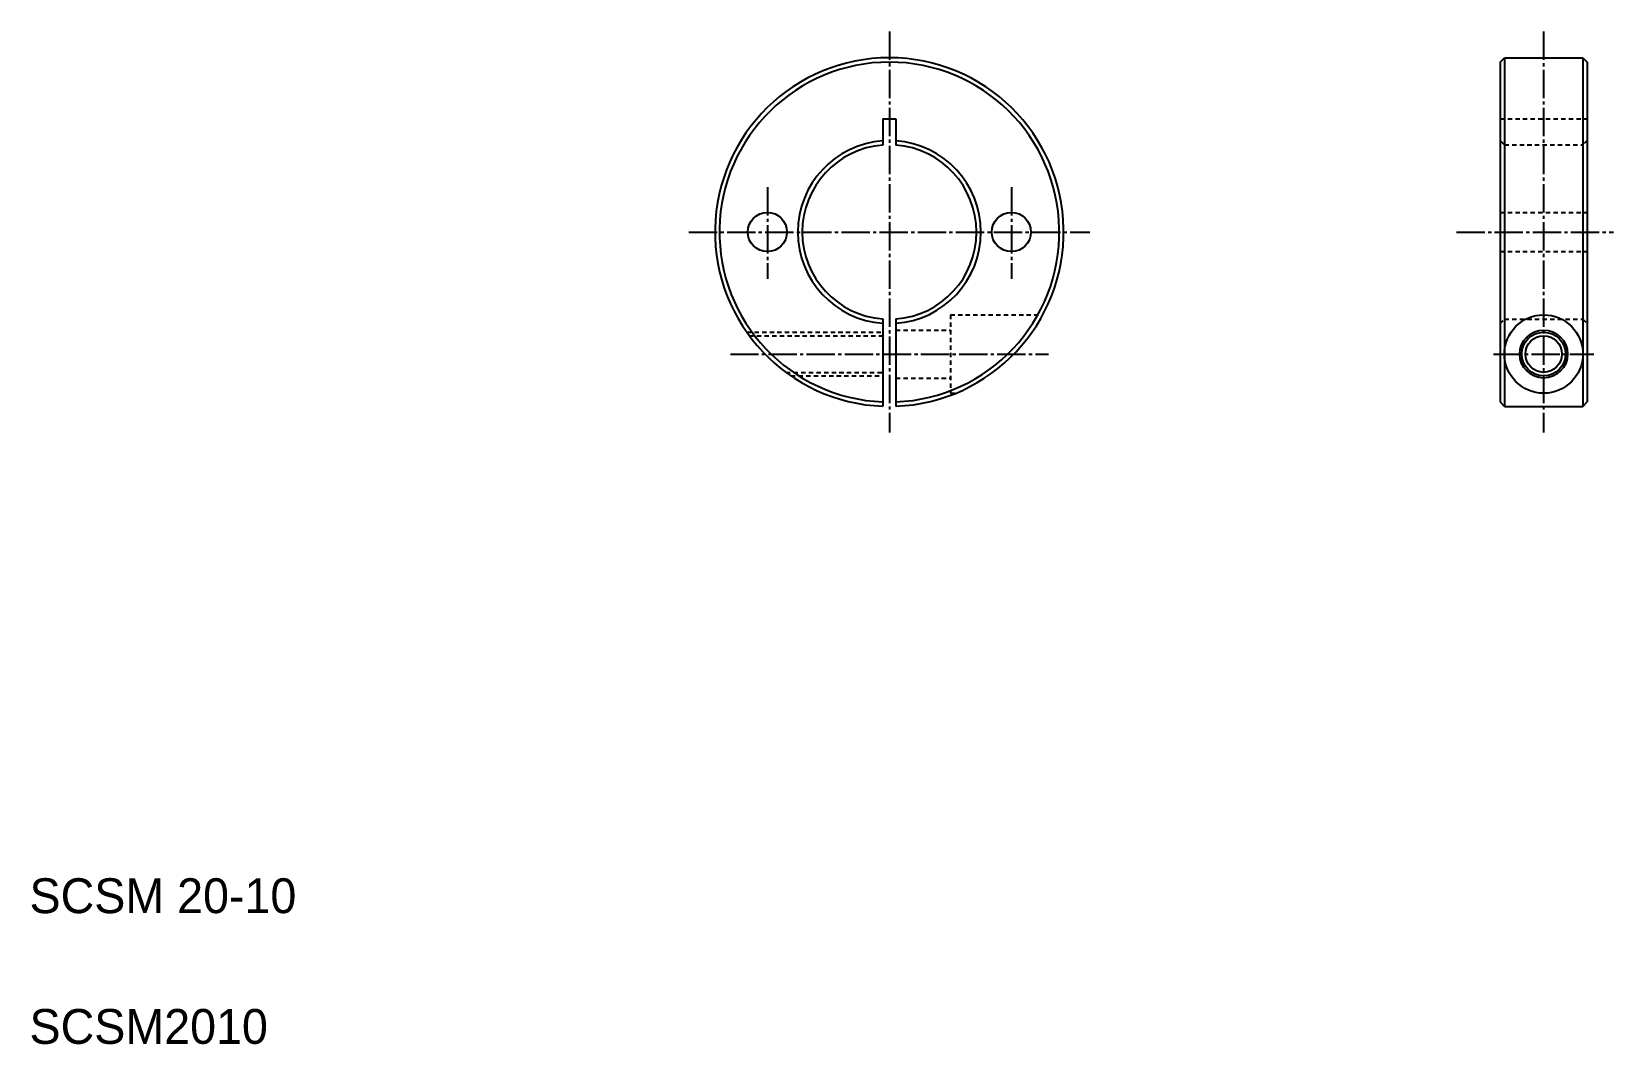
# Model space of a CAD drawing. Extents: x 10 to 192, y 10 to 126.
import ezdxf

# ---------------------------------------------------------------- set-up
doc = ezdxf.new("R2010")
doc.units = 0
doc.header["$LTSCALE"] = 0.25
doc.linetypes.add('CENTER', pattern=[17.5, 13, -1.5, 1.5, -1.5])
doc.linetypes.add('DASHED', pattern=[3.5, 2, -1.5])
doc.layers.get('0').update_dxf_attribs({"linetype": 'CONTINUOUS'})
doc.layers.add('CENTER', color=1, linetype='CENTER')

msp = doc.modelspace()

# ---------------------------------------------------------------- linework, layer by layer
at = {"color": 7, "linetype": 'CONTINUOUS'}
for p, q in [((178.75, 122.66), (179.25, 123.16)), ((178.75, 122.66), (178.75, 83.66)), ((179.25, 123.16), (179.25, 83.16)), ((179.25, 123.16), (188.25, 123.16)), ((188.25, 123.16), (188.25, 83.16)), ((188.25, 123.16), (188.75, 122.66)), ((188.75, 122.66), (188.75, 83.66)), ((107.92, 116.16), (107.92, 113.13)), ((107.92, 116.16), (109.42, 116.16)), ((109.42, 116.16), (109.42, 113.13)), ((107.92, 93.19), (107.92, 83.17)), ((109.42, 93.19), (109.42, 83.17)), ((179.25, 83.16), (178.75, 83.66)), ((188.25, 83.16), (188.75, 83.66)), ((179.25, 83.16), (188.25, 83.16))]:
    msp.add_line(p, q, dxfattribs=at)
at = {"color": 3, "linetype": 'DASHED'}
for p, q in [((178.75, 116.16), (188.75, 116.16)), ((179.25, 113.16), (178.75, 113.66)), ((179.25, 113.16), (188.25, 113.16)), ((188.75, 113.66), (188.25, 113.16)), ((178.75, 105.41), (188.75, 105.41)), ((178.75, 100.91), (188.75, 100.91)), ((115.67, 93.66), (126.27, 93.66)), ((115.67, 93.66), (115.67, 84.66)), ((178.75, 92.66), (179.25, 93.16)), ((179.25, 93.16), (188.25, 93.16)), ((188.25, 93.16), (188.75, 92.66)), ((92.31, 91.66), (107.92, 91.66)), ((92.59, 91.26), (107.92, 91.26)), ((109.42, 91.91), (115.67, 91.91)), ((96.8, 87.06), (107.92, 87.06)), ((97.37, 86.66), (107.92, 86.66)), ((109.42, 86.41), (115.67, 86.41)), ((115.67, 84.66), (116.27, 84.66))]:
    msp.add_line(p, q, dxfattribs=at)
for p, q in [((188.37, 93.03), (188.37, 93.03)), ((188.5, 92.91), (188.5, 92.91))]:
    msp.add_line(p, q)
for centre, radius in [((94.67, 103.16), 2.25), ((122.67, 103.16), 2.25), ((183.75, 89.16), 4.5)]:
    msp.add_circle(centre, radius)
at = {"color": 7, "linetype": 'CONTINUOUS'}
for radius in [2.75, 2.1]:
    msp.add_circle((183.75, 89.16), radius, dxfattribs=at)
at = {"color": 3, "linetype": 'CONTINUOUS'}
msp.add_circle((183.75, 89.16), 2.5, dxfattribs=at)
at = {"color": 7, "linetype": 'CONTINUOUS'}
for radius, start, end in [(20, 272.1491, 267.8509), (19.5, 272.2042, 267.7958), (10.5, 94.096, 265.904), (10, 94.3012, 265.6988), (10.5, 274.096, 85.904), (10, 274.3012, 85.6988)]:
    msp.add_arc((108.67, 103.16), radius, start, end, dxfattribs=at)
at = {"layer": 'CENTER', "color": 1, "linetype": 'CENTER'}
for p, q in [((108.67, 126.16), (108.67, 80.16)), ((183.75, 126.16), (183.75, 80.16)), ((94.67, 108.32), (94.67, 97.81)), ((122.67, 108.32), (122.67, 97.81)), ((85.67, 103.16), (131.67, 103.16)), ((173.75, 103.16), (191.75, 103.16)), ((90.42, 89.16), (126.92, 89.16)), ((177.99, 89.16), (189.49, 89.16))]:
    msp.add_line(p, q, dxfattribs=at)

# ---------------------------------------------------------------- texts
for s, p in [('SCSM 20-10', (10, 25)), ('SCSM2010', (10, 10))]:
    msp.add_text(s, height=4).set_placement(p)

doc.saveas('drawing.dxf')
